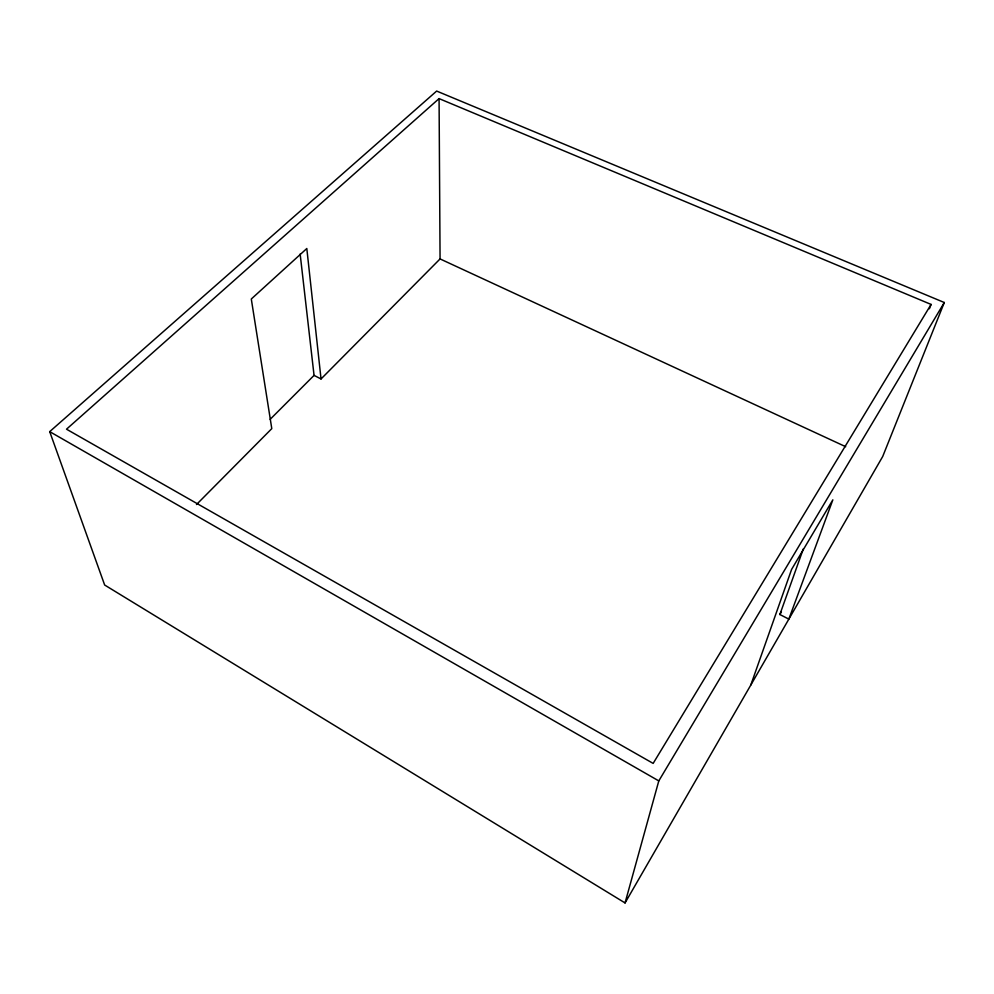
<?xml version="1.0" encoding="UTF-8"?>
<svg xmlns="http://www.w3.org/2000/svg" width="994" height="994" viewBox="0 0 994 994"><rect width="100%" height="100%" fill="white"/><g stroke="black" fill="none" stroke-linecap="round" stroke-linejoin="round"><path stroke-width="1.49" d="M625.052 902.937L658.798 780.899L944.3 302.511L436.652 91.063L49.7 431.632L104.656 585.019L625.052 902.937L882.709 456.494L944.3 302.511M750.793 685.052L791.609 569.388L832.848 499.833L788.838 619.125L779.868 614.516L803.314 548.887M929.39 308.749L931.08 304.425L439.075 98.605L66.511 429.197L653.157 763.404L931.08 304.425M779.868 614.516L781.421 611.857M196.501 504.53L271.784 428.625L251.296 299.008L306.811 248.512L321.037 378.962L314.054 375.384L300.151 254.042M321.037 378.962L440.069 258.925L439.075 98.605M270.157 419.331L314.054 375.384M440.069 258.925L845.708 446.704M49.7 431.632L658.798 780.899"/></g></svg>
